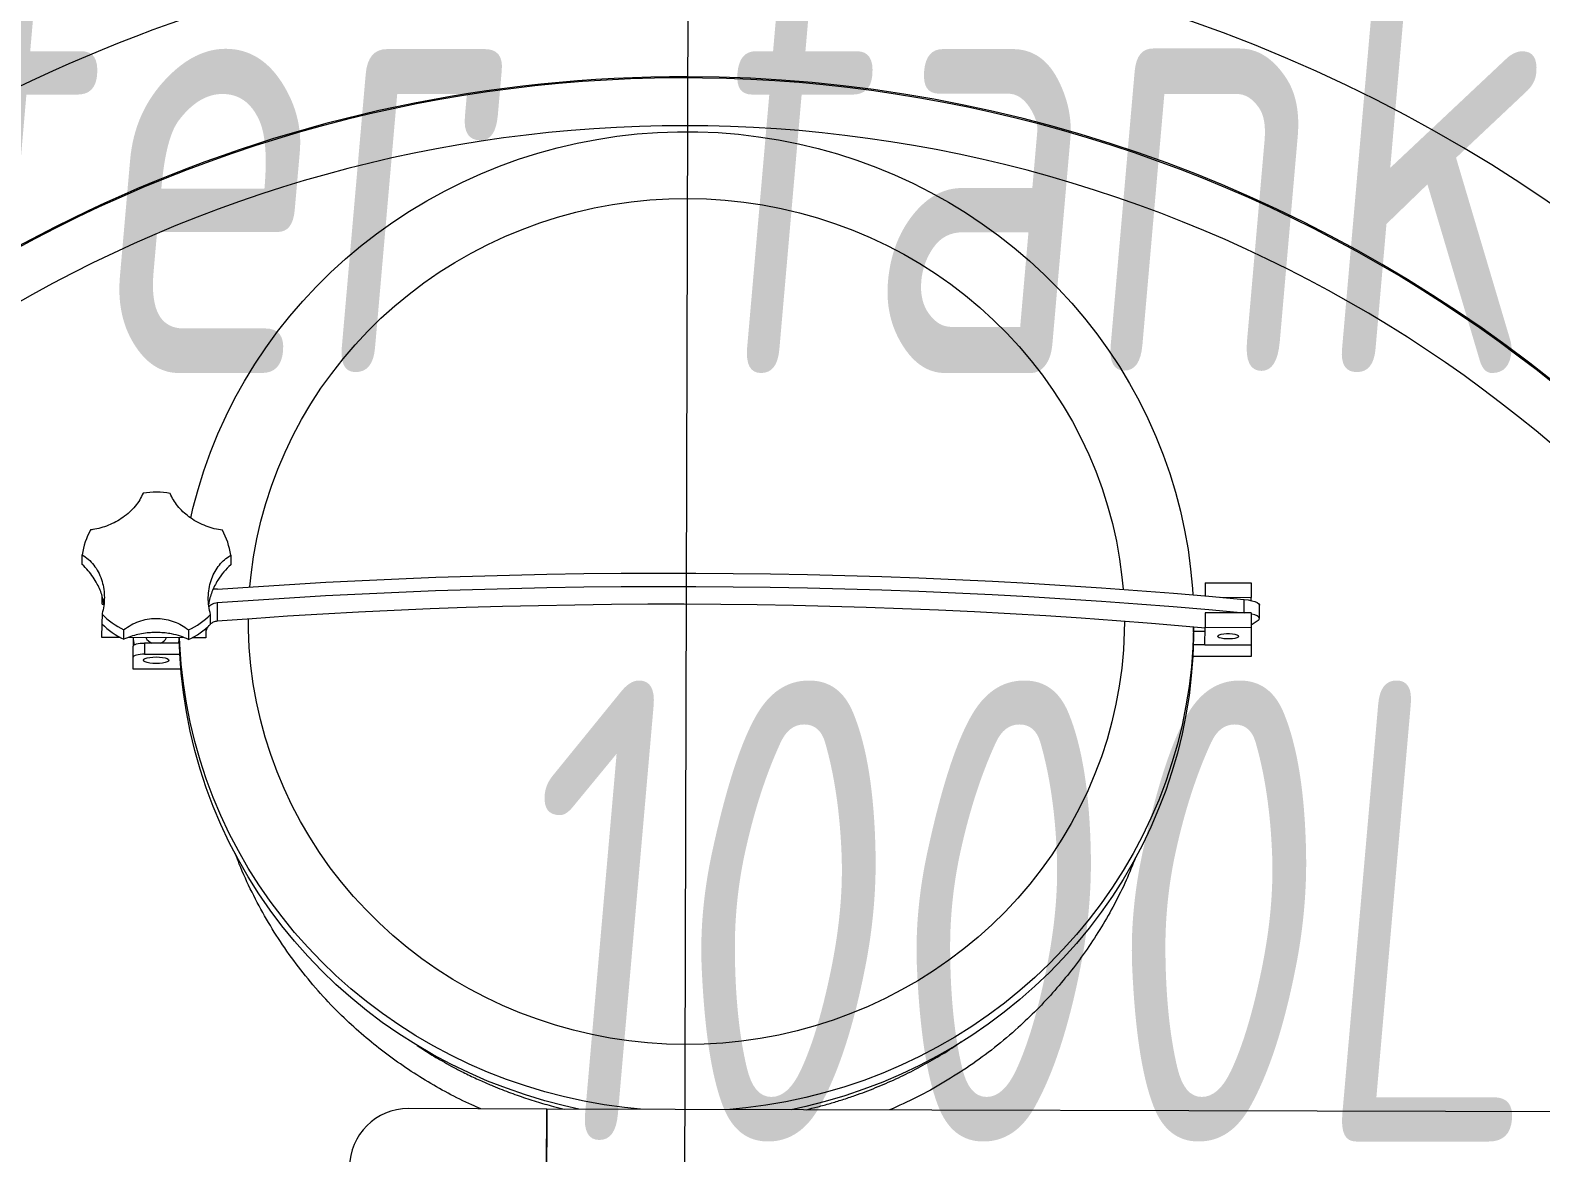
# Model space of a CAD drawing. Extents: x -681219 to -550379, y -242630 to -158199.
# Drawn here: x -639989 to -639334, y -221531 to -221044 of the extents above; entities that cross this region are included whole.
import ezdxf
from ezdxf.lldxf.tags import DXFTag

# ---------------------------------------------------------------- set-up
doc = ezdxf.new("R2010")
doc.units = 0
doc.header["$LTSCALE"] = 1000
doc.layers.get('0').update_dxf_attribs({"linetype": 'CONTINUOUS'})
doc.layers.add('buyer', color=6, linetype='CONTINUOUS', lineweight=0)
doc.layers.add('text1', color=7, linetype='CONTINUOUS', lineweight=0)
doc.styles.add('ISOCP', font='isocp.shx', dxfattribs={"bigfont": 'gbcbig.shx'})
tags = doc.linetypes.add('CENTER2', pattern=[28.575, 19.05, -3.175, 3.175, -3.175]).pattern_tags.tags
tags[10:11] = [DXFTag(74, 4), DXFTag(75, 0), DXFTag(340, '0'), DXFTag(46, 0.0), DXFTag(50, 0.0), DXFTag(44, 0.0), DXFTag(45, 0.0)]
tags[8:9] = [DXFTag(74, 4), DXFTag(75, 0), DXFTag(340, '0'), DXFTag(46, 0.0), DXFTag(50, 0.0), DXFTag(44, 0.0), DXFTag(45, 0.0)]
tags[6:7] = [DXFTag(74, 4), DXFTag(75, 0), DXFTag(340, '0'), DXFTag(46, 0.0), DXFTag(50, 0.0), DXFTag(44, 0.0), DXFTag(45, 0.0)]
tags[4:5] = [DXFTag(74, 4), DXFTag(75, 0), DXFTag(340, '0'), DXFTag(46, 0.0), DXFTag(50, 0.0), DXFTag(44, 0.0), DXFTag(45, 0.0)]

# ---------------------------------------------------------------- blocks, each defined once
blk = doc.blocks.new('Slurry tank 1000l-V')
at = {"color": 8, "linetype": 'CENTER2'}
blk.add_line((0, 722.96), (0, -768.58), dxfattribs=at)
for p, q in [((60, -155.5), (60, -104.5)), ((60, -130), (60, -155.5)), ((-460, -155.5), (60, -155.5)), ((-60.83, -159.07), (-52.32, -156.89)), ((-52.32, -156.89), (-46.06, -155.5)), ((-35.07, -157.39), (-26.35, -156.2)), ((-26.35, -156.2), (-19.4, -155.5)), ((19.4, -155.5), (26.35, -156.2)), ((26.35, -156.2), (35.07, -157.39)), ((46.06, -155.5), (52.32, -156.89)), ((52.32, -156.89), (60.83, -159.07)), ((60, -155.5), (120, -155.5)), ((-77.54, -164.43), (-69.24, -161.59)), ((-69.24, -161.59), (-60.83, -159.07)), ((-69.24, -165.47), (-60.83, -162.96)), ((-60.83, -162.96), (-52.32, -160.77)), ((-52.32, -160.77), (-43.73, -158.91)), ((-43.73, -158.91), (-35.07, -157.39)), ((35.07, -157.39), (43.73, -158.91)), ((43.73, -158.91), (52.32, -160.77)), ((52.32, -160.77), (60.83, -162.96)), ((60.83, -159.07), (69.24, -161.59)), ((60.83, -162.96), (69.24, -165.47)), ((69.24, -161.59), (77.54, -164.43)), ((-93.75, -171.05), (-85.71, -167.58)), ((-85.71, -167.58), (-77.54, -164.43)), ((-85.71, -171.46), (-77.54, -168.31)), ((-77.54, -168.31), (-69.24, -165.47)), ((69.24, -165.47), (77.54, -168.31)), ((77.54, -164.43), (85.71, -167.58)), ((77.54, -168.31), (85.71, -171.46)), ((85.71, -167.58), (93.75, -171.05)), ((-109.36, -178.91), (-101.64, -174.83)), ((-101.64, -174.83), (-93.75, -171.05)), ((-101.64, -178.71), (-93.75, -174.93)), ((-93.75, -174.93), (-85.71, -171.46)), ((85.71, -171.46), (93.75, -174.93)), ((93.75, -171.05), (101.64, -174.83)), ((93.75, -174.93), (101.64, -178.71)), ((101.64, -174.83), (109.36, -178.91)), ((-124.28, -187.94), (-116.91, -183.28)), ((-116.91, -183.28), (-109.36, -178.91)), ((-116.91, -187.16), (-109.36, -182.79)), ((-109.36, -182.79), (-101.64, -178.71)), ((101.64, -178.71), (109.36, -182.79)), ((109.36, -178.91), (116.91, -183.28)), ((109.36, -182.79), (116.91, -187.16)), ((116.91, -183.28), (124.28, -187.94)), ((-131.44, -192.89), (-124.28, -187.94)), ((-124.28, -191.83), (-116.91, -187.16)), ((-56.38, -191.91), (-48.52, -189.73)), ((-48.52, -189.73), (-40.57, -187.88)), ((-40.57, -187.88), (-32.55, -186.36)), ((-32.55, -186.36), (-24.46, -185.18)), ((-24.46, -185.18), (-16.33, -184.33)), ((-16.33, -184.33), (-8.17, -183.82)), ((-8.17, -183.82), (0, -183.65)), ((0, -183.65), (8.17, -183.82)), ((8.17, -183.82), (16.33, -184.33)), ((16.33, -184.33), (24.46, -185.18)), ((24.46, -185.18), (32.55, -186.36)), ((32.55, -186.36), (40.57, -187.88)), ((40.57, -187.88), (48.52, -189.73)), ((48.52, -189.73), (56.38, -191.91)), ((116.91, -187.16), (124.28, -191.83)), ((124.28, -187.94), (131.44, -192.89)), ((-138.39, -198.1), (-131.44, -192.89)), ((-131.44, -196.77), (-124.28, -191.83)), ((-71.76, -197.24), (-64.13, -194.42)), ((-64.13, -194.42), (-56.38, -191.91)), ((56.38, -191.91), (64.13, -194.42)), ((64.13, -194.42), (71.76, -197.24)), ((124.28, -191.83), (131.44, -196.77)), ((131.44, -192.89), (138.39, -198.1)), ((-145.13, -203.58), (-138.39, -198.1)), ((-145.13, -207.47), (-138.39, -201.99)), ((-138.39, -201.99), (-131.44, -196.77)), ((-86.62, -203.83), (-79.27, -200.38)), ((-79.27, -200.38), (-71.76, -197.24)), ((71.76, -197.24), (79.27, -200.38)), ((79.27, -200.38), (86.62, -203.83)), ((131.44, -196.77), (138.39, -201.99)), ((138.39, -198.1), (145.13, -203.58)), ((138.39, -201.99), (145.13, -207.47)), ((-157.88, -215.3), (-151.62, -209.32)), ((-151.62, -209.32), (-145.13, -203.58)), ((-151.62, -213.2), (-145.13, -207.47)), ((-100.84, -211.63), (-93.82, -207.58)), ((-93.82, -207.58), (-86.62, -203.83)), ((86.62, -203.83), (93.82, -207.58)), ((93.82, -207.58), (100.84, -211.63)), ((145.13, -203.58), (151.62, -209.32)), ((145.13, -207.47), (151.62, -213.2)), ((151.62, -209.32), (157.88, -215.3)), ((-163.88, -221.52), (-157.88, -215.3)), ((-157.88, -219.19), (-151.62, -213.2)), ((-114.31, -220.58), (-107.67, -215.96)), ((-107.67, -215.96), (-100.84, -211.63)), ((100.84, -211.63), (107.67, -215.96)), ((107.67, -215.96), (114.31, -220.58)), ((151.62, -213.2), (157.88, -219.19)), ((157.88, -215.3), (163.88, -221.52)), ((-169.63, -227.97), (-163.88, -221.52)), ((-163.88, -225.41), (-157.88, -219.19)), ((-120.73, -225.47), (-114.31, -220.58)), ((114.31, -220.58), (120.73, -225.47)), ((157.88, -219.19), (163.88, -225.41)), ((163.88, -221.52), (169.63, -227.97)), ((-175.09, -234.63), (-169.63, -227.97)), ((-169.63, -231.85), (-163.88, -225.41)), ((-126.93, -230.61), (-120.73, -225.47)), ((120.73, -225.47), (126.93, -230.61)), ((163.88, -225.41), (169.63, -231.85)), ((169.63, -227.97), (175.09, -234.63)), ((-180.28, -241.5), (-175.09, -234.63)), ((-175.09, -238.52), (-169.63, -231.85)), ((-132.9, -236.01), (-126.93, -230.61)), ((126.93, -230.61), (132.9, -236.01)), ((169.63, -231.85), (175.09, -238.52)), ((175.09, -234.63), (180.28, -241.5)), ((-185.18, -248.57), (-180.28, -241.5)), ((-180.28, -245.39), (-175.09, -238.52)), ((-144.08, -247.54), (-138.62, -241.66)), ((-138.62, -241.66), (-132.9, -236.01)), ((132.9, -236.01), (138.62, -241.66)), ((138.62, -241.66), (144.08, -247.54)), ((175.09, -238.52), (180.28, -245.39)), ((180.28, -241.5), (185.18, -248.57)), ((-189.79, -255.82), (-185.18, -248.57)), ((-185.18, -252.45), (-180.28, -245.39)), ((-149.27, -253.63), (-144.08, -247.54)), ((144.08, -247.54), (149.27, -253.63)), ((180.28, -245.39), (185.18, -252.45)), ((185.18, -248.57), (189.79, -255.82)), ((-189.79, -259.7), (-185.18, -252.45)), ((-154.19, -259.94), (-149.27, -253.63)), ((149.27, -253.63), (154.19, -259.94)), ((185.18, -252.45), (189.79, -259.7)), ((-194.09, -263.24), (-189.79, -255.82)), ((-194.09, -267.12), (-189.79, -259.7)), ((-158.83, -266.45), (-154.19, -259.94)), ((154.19, -259.94), (158.83, -266.45)), ((189.79, -255.82), (194.09, -263.24)), ((189.79, -259.7), (194.09, -267.12)), ((-198.08, -270.82), (-194.09, -263.24)), ((-198.08, -274.7), (-194.09, -267.12)), ((-163.17, -273.14), (-158.83, -266.45)), ((158.83, -266.45), (163.17, -273.14)), ((194.09, -263.24), (198.08, -270.82)), ((194.09, -267.12), (198.08, -274.7)), ((-201.75, -278.55), (-198.08, -270.82)), ((-201.75, -282.43), (-198.08, -274.7)), ((-167.2, -280.01), (-163.17, -273.14)), ((163.17, -273.14), (167.2, -280.01)), ((198.08, -270.82), (201.75, -278.55)), ((198.08, -274.7), (201.75, -282.43)), ((-205.1, -286.41), (-201.75, -278.55)), ((-170.93, -287.04), (-167.2, -280.01)), ((167.2, -280.01), (170.93, -287.04)), ((201.75, -278.55), (205.1, -286.41)), ((-208.12, -294.4), (-205.1, -286.41)), ((-205.1, -290.29), (-201.75, -282.43)), ((-174.34, -294.22), (-170.93, -287.04)), ((170.93, -287.04), (174.34, -294.22)), ((201.75, -282.43), (205.1, -290.29)), ((205.1, -286.41), (208.12, -294.4)), ((-210.8, -302.5), (-208.12, -294.4)), ((-208.12, -298.28), (-205.1, -290.29)), ((-177.43, -301.53), (-174.34, -294.22)), ((174.34, -294.22), (177.43, -301.53)), ((205.1, -290.29), (208.12, -298.28)), ((208.12, -294.4), (210.8, -302.5)), ((-210.8, -306.38), (-208.12, -298.28)), ((208.12, -298.28), (210.8, -306.38)), ((-213.15, -310.69), (-210.8, -302.5)), ((-213.15, -314.58), (-210.8, -306.38)), ((-180.19, -308.96), (-177.43, -301.53)), ((177.43, -301.53), (180.19, -308.96)), ((210.8, -302.5), (213.15, -310.69)), ((210.8, -306.38), (213.15, -314.58)), ((-215.16, -318.97), (-213.15, -310.69)), ((-182.61, -316.51), (-180.19, -308.96)), ((180.19, -308.96), (182.61, -316.51)), ((213.15, -310.69), (215.16, -318.97)), ((-216.83, -327.32), (-215.16, -318.97)), ((-215.16, -322.86), (-213.15, -314.58)), ((-184.7, -324.14), (-182.61, -316.51)), ((182.61, -316.51), (184.7, -324.14)), ((213.15, -314.58), (215.16, -322.86)), ((215.16, -318.97), (216.83, -327.32)), ((-218.14, -335.73), (-216.83, -327.32)), ((-216.83, -331.21), (-215.16, -322.86)), ((-186.45, -331.86), (-184.7, -324.14)), ((184.7, -324.14), (186.45, -331.86)), ((215.16, -322.86), (216.83, -331.21)), ((216.83, -327.32), (218.14, -335.73)), ((-218.14, -339.61), (-216.83, -331.21)), ((-187.85, -339.64), (-186.45, -331.86)), ((186.45, -331.86), (187.85, -339.64)), ((216.83, -331.21), (218.14, -339.61)), ((-219.11, -344.18), (-218.14, -335.73)), ((-219.11, -348.07), (-218.14, -339.61)), ((-188.9, -347.47), (-187.85, -339.64)), ((187.85, -339.64), (188.9, -347.47)), ((218.14, -335.73), (219.11, -344.18)), ((218.14, -339.61), (219.11, -348.07)), ((-219.72, -352.67), (-219.11, -344.18)), ((219.11, -344.18), (219.72, -352.67)), ((219.26, -345.87), (240, -345.87)), ((240, -345.87), (240, -351.05)), ((-245, -352.63), (-219.72, -352.63)), ((-245, -357.52), (-245, -352.63)), ((-219.99, -361.17), (-219.72, -352.67)), ((-219.72, -356.55), (-219.11, -348.07)), ((-189.6, -355.34), (-188.9, -347.47)), ((188.9, -347.47), (189.6, -355.34)), ((219.11, -348.07), (219.72, -356.55)), ((235, -352.34), (219.71, -352.34)), ((219.72, -352.67), (219.97, -359.56)), ((224.5, -349.75), (224.69, -349.38)), ((224.69, -350.12), (224.5, -349.75)), ((224.69, -349.38), (225.24, -349.04)), ((225.24, -350.46), (224.69, -350.12)), ((225.24, -349.04), (226.11, -348.75)), ((226.11, -350.76), (225.24, -350.46)), ((226.11, -348.75), (227.25, -348.52)), ((227.25, -350.98), (226.11, -350.76)), ((227.25, -348.52), (228.58, -348.38)), ((228.58, -351.13), (227.25, -350.98)), ((228.58, -348.38), (230, -348.33)), ((230, -351.18), (228.58, -351.13)), ((230, -348.33), (231.42, -348.38)), ((231.42, -351.13), (230, -351.18)), ((231.42, -348.38), (232.75, -348.52)), ((232.75, -350.98), (231.42, -351.13)), ((232.75, -348.52), (233.89, -348.75)), ((233.89, -350.76), (232.75, -350.98)), ((233.89, -348.75), (234.76, -349.04)), ((234.76, -350.46), (233.89, -350.76)), ((234.76, -349.04), (235.31, -349.38)), ((235.31, -350.12), (234.76, -350.46)), ((235, -352.34), (235.98, -352.32)), ((235, -357.17), (235, -352.34)), ((235.31, -349.38), (235.5, -349.75)), ((235.5, -349.75), (235.31, -350.12)), ((235.98, -352.32), (236.91, -352.24)), ((236.91, -352.24), (237.78, -352.12)), ((237.78, -352.12), (238.54, -351.96)), ((238.54, -351.96), (239.16, -351.77)), ((239.16, -351.77), (239.62, -351.54)), ((239.62, -351.54), (239.9, -351.3)), ((239.9, -351.3), (240, -351.05)), ((240, -351.05), (240, -355.88)), ((-245, -357.52), (-225, -357.52)), ((-245, -365.28), (-245, -357.52)), ((-237.95, -360.52), (-236.87, -360.34)), ((-236.87, -360.34), (-235.64, -360.25)), ((-235.64, -360.25), (-234.36, -360.25)), ((-234.36, -360.25), (-233.13, -360.34)), ((-233.13, -360.34), (-232.05, -360.52)), ((-225, -357.52), (-225, -365.28)), ((-219.93, -357.81), (-225, -357.81)), ((-219.99, -365.05), (-219.72, -356.55)), ((-189.96, -363.23), (-189.6, -355.34)), ((189.6, -355.34), (189.96, -363.23)), ((208.53, -359.56), (214.36, -359.56)), ((208.53, -363.51), (208.53, -359.56)), ((215.96, -362.96), (215.96, -358.77)), ((217.93, -359.56), (242.12, -359.56)), ((219.72, -356.55), (219.86, -359.56)), ((219.91, -357.17), (235, -357.17)), ((235.98, -357.15), (235, -357.17)), ((236.91, -357.07), (235.98, -357.15)), ((237.78, -356.95), (236.91, -357.07)), ((238.54, -356.79), (237.78, -356.95)), ((239.16, -356.59), (238.54, -356.79)), ((239.62, -356.37), (239.16, -356.59)), ((239.9, -356.13), (239.62, -356.37)), ((240, -355.88), (239.9, -356.13)), ((240, -359.56), (240, -355.88)), ((244.04, -358.77), (244.04, -362.96)), ((245.64, -359.56), (253.53, -359.56)), ((253.53, -359.56), (253.53, -365.43)), ((-247.97, -368.28), (-245, -366.21)), ((-225, -365.28), (-245, -365.28)), ((-245, -371.56), (-245, -365.28)), ((-239.5, -361.4), (-239.32, -361.07)), ((-239.32, -361.73), (-239.5, -361.4)), ((-239.32, -361.07), (-238.79, -360.77)), ((-238.79, -362.03), (-239.32, -361.73)), ((-238.79, -360.77), (-237.95, -360.52)), ((-237.95, -362.28), (-238.79, -362.03)), ((-236.87, -362.46), (-237.95, -362.28)), ((-235.64, -362.55), (-236.87, -362.46)), ((-234.36, -362.55), (-235.64, -362.55)), ((-233.13, -362.46), (-234.36, -362.55)), ((-232.05, -362.28), (-233.13, -362.46)), ((-232.05, -360.52), (-231.21, -360.77)), ((-231.21, -362.03), (-232.05, -362.28)), ((-231.21, -360.77), (-230.68, -361.07)), ((-230.68, -361.73), (-231.21, -362.03)), ((-230.68, -361.07), (-230.5, -361.4)), ((-230.5, -361.4), (-230.68, -361.73)), ((-220, -363.6), (-225, -363.6)), ((-225, -364.92), (-216.8, -365.63)), ((-225, -371.56), (-225, -365.28)), ((-220, -363.29), (-219.99, -361.17)), ((-220, -363.29), (-220, -365.36)), ((-219.99, -365.36), (-219.99, -365.05)), ((-216.8, -365.63), (-201.72, -366.87)), ((-201.72, -366.87), (-186.54, -368.02)), ((-190, -367.76), (-189.96, -363.23)), ((188.36, -367.88), (203.53, -366.73)), ((189.96, -363.23), (190, -367.76)), ((203.53, -374.83), (203.53, -366.73)), ((206.46, -365.44), (206.46, -369.63)), ((253.54, -369.63), (253.54, -365.44)), ((-248.59, -369.18), (-248.59, -374.97)), ((-248.47, -368.77), (-248.58, -369.28)), ((-248.58, -369.28), (-248.3, -369.79)), ((-247.97, -368.28), (-248.47, -368.77)), ((-248.3, -369.79), (-247.65, -370.27)), ((-247.65, -370.27), (-246.64, -370.71)), ((-246.64, -370.71), (-245.31, -371.09)), ((-245.31, -371.09), (-245, -371.16)), ((-245, -371.56), (-225, -371.56)), ((-242.49, -371.56), (-241.93, -371.62)), ((-241.93, -371.62), (-241.93, -377.41)), ((-226.63, -372.97), (-241.93, -371.62)), ((-211.21, -374.24), (-226.63, -372.97)), ((-186.54, -368.02), (-171.26, -369.07)), ((-171.26, -369.07), (-155.89, -370.04)), ((-155.89, -370.04), (-140.43, -370.91)), ((-140.43, -370.91), (-124.91, -371.7)), ((-124.91, -371.7), (-109.32, -372.39)), ((-109.32, -372.39), (-93.67, -372.99)), ((-93.67, -372.99), (-77.98, -373.49)), ((-77.98, -373.49), (-62.24, -373.91)), ((64.13, -373.86), (79.86, -373.44)), ((79.86, -373.44), (95.55, -372.92)), ((95.55, -372.92), (111.19, -372.31)), ((111.19, -372.31), (126.77, -371.61)), ((126.77, -371.61), (142.29, -370.81)), ((142.29, -370.81), (157.73, -369.93)), ((157.73, -369.93), (173.09, -368.95)), ((173.09, -368.95), (188.36, -367.88)), ((-248.58, -375.08), (-248.59, -374.97)), ((-248.3, -375.59), (-248.58, -375.08)), ((-247.65, -376.07), (-248.3, -375.59)), ((-246.64, -376.51), (-247.65, -376.07)), ((-245.31, -376.89), (-246.64, -376.51)), ((-243.72, -377.19), (-245.31, -376.89)), ((-245, -376.96), (-245, -378.32)), ((-231.79, -378.32), (-245, -378.32)), ((-245, -384.6), (-245, -378.32)), ((-241.93, -377.41), (-243.72, -377.19)), ((-226.63, -378.77), (-241.93, -377.41)), ((-211.21, -380.03), (-226.63, -378.77)), ((-225, -384.6), (-225, -378.91)), ((-219.46, -382.05), (-219.64, -379.35)), ((-195.68, -375.42), (-211.21, -374.24)), ((-195.68, -381.21), (-211.21, -380.03)), ((-180.06, -376.5), (-195.68, -375.42)), ((-164.34, -377.5), (-180.06, -376.5)), ((-148.55, -378.41), (-164.34, -377.5)), ((-132.68, -379.22), (-148.55, -378.41)), ((-116.74, -379.94), (-132.68, -379.22)), ((-100.75, -380.57), (-116.74, -379.94)), ((-62.24, -373.91), (-46.47, -374.23)), ((-46.47, -374.23), (-30.68, -374.46)), ((-30.68, -374.46), (-14.87, -374.59)), ((-14.87, -374.59), (0.95, -374.63)), ((0.95, -374.63), (16.76, -374.58)), ((16.76, -374.58), (32.57, -374.43)), ((32.57, -374.43), (48.36, -374.19)), ((48.36, -374.19), (64.13, -373.86)), ((124.8, -379.59), (108.83, -380.26)), ((140.7, -378.82), (124.8, -379.59)), ((156.54, -377.96), (140.7, -378.82)), ((172.29, -377.01), (156.54, -377.96)), ((187.96, -375.97), (172.29, -377.01)), ((203.53, -374.83), (187.96, -375.97)), ((253.53, -374.05), (252.77, -374.05)), ((253.53, -374.05), (253.53, -377.66)), ((-225, -384.6), (-245, -384.6)), ((-218.67, -390.52), (-219.46, -382.05)), ((-180.06, -382.3), (-195.68, -381.21)), ((-188.9, -386.88), (-189.41, -381.66)), ((-164.34, -383.3), (-180.06, -382.3)), ((-148.55, -384.2), (-164.34, -383.3)), ((-132.68, -385.02), (-148.55, -384.2)), ((-116.74, -385.74), (-132.68, -385.02)), ((-100.75, -386.37), (-116.74, -385.74)), ((-84.7, -381.11), (-100.75, -380.57)), ((-84.7, -386.9), (-100.75, -386.37)), ((-68.62, -381.55), (-84.7, -381.11)), ((-52.49, -381.9), (-68.62, -381.55)), ((-36.35, -382.16), (-52.49, -381.9)), ((-20.18, -382.32), (-36.35, -382.16)), ((-4, -382.39), (-20.18, -382.32)), ((12.17, -382.37), (-4, -382.39)), ((28.35, -382.25), (12.17, -382.37)), ((44.5, -382.04), (28.35, -382.25)), ((60.64, -381.74), (44.5, -382.04)), ((76.75, -381.34), (60.64, -381.74)), ((92.81, -380.85), (76.75, -381.34)), ((92.81, -386.64), (76.75, -387.13)), ((108.83, -380.26), (92.81, -380.85)), ((108.83, -386.06), (92.81, -386.64)), ((124.8, -385.38), (108.83, -386.06)), ((140.7, -384.62), (124.8, -385.38)), ((156.54, -383.76), (140.7, -384.62)), ((172.29, -382.8), (156.54, -383.76)), ((187.96, -381.76), (172.29, -382.8)), ((203.53, -380.63), (187.96, -381.76)), ((189.41, -381.66), (188.9, -386.88)), ((-217.53, -398.95), (-218.67, -390.52)), ((-187.85, -394.72), (-188.9, -386.88)), ((-68.62, -387.35), (-84.7, -386.9)), ((-52.49, -387.7), (-68.62, -387.35)), ((-36.35, -387.95), (-52.49, -387.7)), ((-20.18, -388.12), (-36.35, -387.95)), ((-4, -388.19), (-20.18, -388.12)), ((12.17, -388.16), (-4, -388.19)), ((28.35, -388.05), (12.17, -388.16)), ((44.5, -387.84), (28.35, -388.05)), ((60.64, -387.53), (44.5, -387.84)), ((76.75, -387.13), (60.64, -387.53)), ((188.9, -386.88), (187.85, -394.72)), ((197.78, -395.42), (197.78, -391.23)), ((262.22, -391.23), (262.22, -395.42)), ((-216.04, -407.33), (-217.53, -398.95)), ((-186.45, -402.5), (-187.85, -394.72)), ((187.85, -394.72), (186.45, -402.5)), ((-184.7, -410.21), (-186.45, -402.5)), ((186.45, -402.5), (184.7, -410.21)), ((-214.2, -415.65), (-216.04, -407.33)), ((-182.61, -417.85), (-184.7, -410.21)), ((184.7, -410.21), (182.61, -417.85)), ((215.18, -411.41), (214.2, -415.65)), ((-212.02, -423.89), (-214.2, -415.65)), ((-180.19, -425.39), (-182.61, -417.85)), ((182.61, -417.85), (180.19, -425.39)), ((214.2, -415.65), (212.02, -423.89)), ((-209.5, -432.03), (-212.02, -423.89)), ((-177.43, -432.82), (-180.19, -425.39)), ((180.19, -425.39), (177.43, -432.82)), ((212.02, -423.89), (209.5, -432.03)), ((-206.65, -440.08), (-209.5, -432.03)), ((209.5, -432.03), (206.65, -440.08)), ((-174.34, -440.14), (-177.43, -432.82)), ((177.43, -432.82), (174.34, -440.14)), ((-203.46, -448.01), (-206.65, -440.08)), ((-170.93, -447.31), (-174.34, -440.14)), ((174.34, -440.14), (170.93, -447.31)), ((206.65, -440.08), (203.46, -448.01)), ((-199.95, -455.8), (-203.46, -448.01)), ((-167.2, -454.34), (-170.93, -447.31)), ((170.93, -447.31), (167.2, -454.34)), ((203.46, -448.01), (199.95, -455.8)), ((-196.12, -463.46), (-199.95, -455.8)), ((-163.17, -461.21), (-167.2, -454.34)), ((167.2, -454.34), (163.17, -461.21)), ((199.95, -455.8), (196.12, -463.46)), ((-191.98, -470.96), (-196.12, -463.46)), ((-158.83, -467.9), (-163.17, -461.21)), ((163.17, -461.21), (158.83, -467.9)), ((196.12, -463.46), (191.98, -470.96)), ((-187.52, -478.3), (-191.98, -470.96)), ((-154.19, -474.41), (-158.83, -467.9)), ((158.83, -467.9), (154.19, -474.41)), ((191.98, -470.96), (187.52, -478.3)), ((-182.77, -485.46), (-187.52, -478.3)), ((-149.27, -480.72), (-154.19, -474.41)), ((154.19, -474.41), (149.27, -480.72)), ((187.52, -478.3), (182.77, -485.46)), ((-144.08, -486.82), (-149.27, -480.72)), ((149.27, -480.72), (144.08, -486.82)), ((-177.72, -492.43), (-182.77, -485.46)), ((-138.62, -492.69), (-144.08, -486.82)), ((144.08, -486.82), (138.62, -492.69)), ((182.77, -485.46), (177.72, -492.43)), ((-172.39, -499.19), (-177.72, -492.43)), ((-132.9, -498.34), (-138.62, -492.69)), ((138.62, -492.69), (132.9, -498.34)), ((177.72, -492.43), (172.39, -499.19)), ((-166.79, -505.75), (-172.39, -499.19)), ((-126.93, -503.74), (-132.9, -498.34)), ((-120.73, -508.89), (-126.93, -503.74)), ((126.93, -503.74), (120.73, -508.89)), ((132.9, -498.34), (126.93, -503.74)), ((172.39, -499.19), (166.79, -505.75)), ((-160.91, -512.09), (-166.79, -505.75)), ((-114.31, -513.77), (-120.73, -508.89)), ((120.73, -508.89), (114.31, -513.77)), ((166.79, -505.75), (160.91, -512.09)), ((-154.78, -518.19), (-160.91, -512.09)), ((-107.67, -518.39), (-114.31, -513.77)), ((114.31, -513.77), (107.67, -518.39)), ((160.91, -512.09), (154.78, -518.19)), ((-148.4, -524.05), (-154.78, -518.19)), ((-141.79, -529.66), (-148.4, -524.05)), ((-100.84, -522.72), (-107.67, -518.39)), ((-93.82, -526.77), (-100.84, -522.72)), ((100.84, -522.72), (93.82, -526.77)), ((107.67, -518.39), (100.84, -522.72)), ((148.4, -524.05), (141.79, -529.66)), ((154.78, -518.19), (148.4, -524.05)), ((-134.94, -535.01), (-141.79, -529.66)), ((-86.62, -530.52), (-93.82, -526.77)), ((-79.27, -533.97), (-86.62, -530.52)), ((86.62, -530.52), (79.27, -533.97)), ((93.82, -526.77), (86.62, -530.52)), ((141.79, -529.66), (134.94, -535.01)), ((-127.88, -540.09), (-134.94, -535.01)), ((-71.76, -537.11), (-79.27, -533.97)), ((-64.13, -539.93), (-71.76, -537.11)), ((71.76, -537.11), (64.13, -539.93)), ((79.27, -533.97), (71.76, -537.11)), ((134.94, -535.01), (127.88, -540.09)), ((-120.62, -544.89), (-127.88, -540.09)), ((-56.38, -542.44), (-64.13, -539.93)), ((-48.52, -544.62), (-56.38, -542.44)), ((56.38, -542.44), (48.52, -544.62)), ((64.13, -539.93), (56.38, -542.44)), ((127.88, -540.09), (120.62, -544.89)), ((-113.16, -549.41), (-120.62, -544.89)), ((-105.52, -553.64), (-113.16, -549.41)), ((-40.57, -546.47), (-48.52, -544.62)), ((-32.55, -547.99), (-40.57, -546.47)), ((-24.46, -549.17), (-32.55, -547.99)), ((-16.33, -550.02), (-24.46, -549.17)), ((-8.17, -550.53), (-16.33, -550.02)), ((16.33, -550.02), (8.17, -550.53)), ((24.46, -549.17), (16.33, -550.02)), ((32.55, -547.99), (24.46, -549.17)), ((40.57, -546.47), (32.55, -547.99)), ((48.52, -544.62), (40.57, -546.47)), ((113.16, -549.41), (105.52, -553.64)), ((120.62, -544.89), (113.16, -549.41)), ((-97.71, -557.57), (-105.52, -553.64)), ((0, -550.7), (-8.17, -550.53)), ((8.17, -550.53), (0, -550.7)), ((105.52, -553.64), (97.71, -557.57)), ((-89.75, -561.19), (-97.71, -557.57)), ((-81.64, -564.51), (-89.75, -561.19)), ((89.75, -561.19), (81.64, -564.51)), ((97.71, -557.57), (89.75, -561.19)), ((-73.4, -567.5), (-81.64, -564.51)), ((-65.05, -570.18), (-73.4, -567.5)), ((73.4, -567.5), (65.05, -570.18)), ((81.64, -564.51), (73.4, -567.5)), ((-56.59, -572.53), (-65.05, -570.18)), ((-48.03, -574.55), (-56.59, -572.53)), ((-39.41, -576.24), (-48.03, -574.55)), ((-30.71, -577.6), (-39.41, -576.24)), ((39.41, -576.24), (30.71, -577.6)), ((48.03, -574.55), (39.41, -576.24)), ((56.59, -572.53), (48.03, -574.55)), ((65.05, -570.18), (56.59, -572.53)), ((-21.97, -578.62), (-30.71, -577.6)), ((-13.2, -579.3), (-21.97, -578.62)), ((-4.4, -579.64), (-13.2, -579.3)), ((4.4, -579.64), (-4.4, -579.64)), ((13.2, -579.3), (4.4, -579.64)), ((21.97, -578.62), (13.2, -579.3)), ((30.71, -577.6), (21.97, -578.62))]:
    blk.add_line(p, q)
for centre, radius, start, end in [((0, 0), 665, 323.2686, 173.20578), ((0, 0), 603.52, 327.38732, 171.96102), ((0, 0), 603, 327.46427, 90), ((0, 0), 582.25, 330.881, 90), ((120, -130), 25.5, 270, 90), ((0, 0), 665, 189.40986, 270), ((0, 0), 603.52, 190.55964, 270), ((0, 0), 603, 190.56881, 318.04763), ((0, 0), 582.25, 190.71521, 315.97991), ((229.57, -388.26), 32.48, 114.76413, 135.35717), ((230, -359.41), 10, 167.04746, 180.86652), ((229.89, -361.77), 4.92, 110.86485, 153.35475), ((230.11, -361.77), 4.92, 26.64525, 69.13515), ((230, -359.41), 10, 359.13348, 17.42189), ((230.43, -388.26), 32.48, 44.64283, 65.23587), ((229.57, -392.45), 32.48, 114.76413, 135.35717), ((230.43, -392.45), 32.48, 44.64283, 65.23587), ((228.15, -391.21), 30.65, 187.88858, 209.29541), ((231.85, -391.21), 30.65, 330.70459, 352.11142), ((0, 0), 603.52, 270, 318.06487), ((230, -389.04), 33.62, 259.94, 280.06), ((0, 0), 665, 270, 313.57371)]:
    blk.add_arc(centre, radius, start, end)
for points, knots in [([(-195.16, -265.31), (-193.84, -262), (-191.1, -255.11), (-186.12, -245.08), (-180.5, -235.1), (-174.3, -225.5), (-167.56, -216.27), (-160.3, -207.46), (-152.6, -199.16), (-143.92, -190.8), (-134.25, -182.59), (-123.51, -174.64), (-112.27, -167.43), (-100.73, -160.97), (-92.7, -157.3), (-88.76, -155.5)], [0, 0, 0, 0, 0.068254, 0.141742, 0.214051, 0.287564, 0.360602, 0.432957, 0.506132, 0.57743, 0.663582, 0.748663, 0.832617, 0.918003, 1, 1, 1, 1]), ([(-52.47, -155.5), (-54.18, -155.92), (-57.71, -156.79), (-62.95, -158.26), (-68.3, -159.91), (-74.88, -162.13), (-82.66, -165.09), (-91.44, -168.92), (-100.01, -173.15), (-108.45, -177.88), (-114.97, -181.87), (-118.62, -184.44), (-119.55, -185.1)], [0, 0, 0, 0, 0.070825, 0.146266, 0.219522, 0.297005, 0.42735, 0.557243, 0.686991, 0.816894, 0.952964, 1, 1, 1, 1]), ([(116.29, -182.92), (114.12, -181.49), (110.57, -179.16), (105.6, -176.28), (101.36, -173.93), (97.56, -171.96), (93.18, -169.79), (88.64, -167.69), (83.72, -165.59), (78.28, -163.41), (72.04, -161.13), (64.6, -158.73), (58.05, -156.85), (53.94, -155.88), (52.34, -155.5)], [0, 0, 0, 0, 0.112291, 0.18339, 0.24834, 0.321238, 0.367789, 0.458731, 0.536301, 0.597315, 0.70994, 0.820619, 0.930532, 1, 1, 1, 1]), ([(88.61, -155.5), (89.91, -156.05), (94.77, -158.09), (102.84, -162.19), (112.82, -167.79), (122.47, -173.98), (131.75, -180.69), (140.68, -187.97), (149.58, -196.11), (158.41, -205.27), (167.01, -215.49), (174.87, -226.26), (181.98, -237.5), (188.24, -249.2), (192.7, -258.66), (194.77, -264.32), (195.3, -265.77)], [0, 0, 0, 0, 0.026645, 0.099216, 0.171025, 0.243553, 0.316824, 0.388935, 0.462789, 0.546607, 0.631609, 0.717568, 0.800905, 0.885321, 0.970503, 1, 1, 1, 1]), ([(215.96, -358.77), (217.1, -359.27), (219.36, -360.27), (222.85, -361.13), (226.09, -361.6), (228.95, -361.79), (231.84, -361.75), (234.89, -361.49), (237.97, -360.94), (241.14, -360.07), (243.03, -359.22), (244.04, -358.77)], [0, 0, 0, 0, 0.14196, 0.28362, 0.375132, 0.466551, 0.558358, 0.650221, 0.761908, 0.873773, 1, 1, 1, 1]), ([(203.53, -366.73), (204.13, -366.63), (205.18, -366.47), (206.05, -365.82), (206.44, -365.53)], [0, 0, 0, 0, 0.561635, 1, 1, 1, 1]), ([(207.1, -364.91), (207.38, -364.6), (208.05, -363.86), (208.47, -362.61), (208.52, -361.78), (208.53, -361.49)], [0, 0, 0, 0, 0.329168, 0.772411, 1, 1, 1, 1]), ([(244.04, -362.96), (243.03, -363.67), (241.01, -365.1), (237.57, -366.65), (233.91, -367.63), (230.18, -367.98), (226.53, -367.69), (223.05, -366.85), (219.77, -365.48), (217.45, -364.08), (216.25, -363.17), (215.96, -362.96)], [0, 0, 0, 0, 0.123849, 0.24763, 0.371931, 0.496199, 0.61361, 0.731045, 0.847719, 0.964444, 1, 1, 1, 1]), ([(206.46, -369.63), (206.74, -370.84), (207.31, -373.28), (207.53, -377.06), (207.24, -380.85), (206.38, -384.4), (205.01, -387.66), (203.24, -390.5), (201.07, -392.96), (199.19, -394.51), (198.05, -395.25), (197.78, -395.42)], [0, 0, 0, 0, 0.122204, 0.247628, 0.369934, 0.496202, 0.611919, 0.73105, 0.846304, 0.964446, 1, 1, 1, 1]), ([(207.14, -372.99), (206.89, -373.27), (206.24, -373.98), (204.95, -374.61), (203.97, -374.77), (203.53, -374.83)], [0, 0, 0, 0, 0.268202, 0.677128, 1, 1, 1, 1]), ([(262.22, -395.42), (261.32, -394.8), (259.5, -393.54), (257.16, -391.03), (255.19, -388.07), (253.76, -384.8), (252.85, -381.31), (252.48, -377.78), (252.62, -374.19), (253.06, -371.48), (253.45, -369.98), (253.54, -369.63)], [0, 0, 0, 0, 0.122204, 0.247628, 0.369934, 0.496202, 0.611919, 0.73105, 0.846304, 0.964446, 1, 1, 1, 1]), ([(197.78, -391.23), (198.78, -390.24), (200.81, -388.23), (203.09, -385.05), (204.77, -382.06), (205.93, -379.44), (206.75, -376.78), (207.19, -374.98), (207.25, -374.12), (207.25, -374.09)], [0, 0, 0, 0, 0.213841, 0.434133, 0.572338, 0.714163, 0.852534, 0.995338, 1, 1, 1, 1]), ([(252.75, -373.86), (252.78, -374.19), (252.89, -375.36), (253.42, -377.46), (254.35, -380.13), (255.67, -382.92), (257.4, -385.76), (259.59, -388.65), (261.31, -390.34), (262.22, -391.23)], [0, 0, 0, 0, 0.054127, 0.194096, 0.330656, 0.471592, 0.638081, 0.809313, 1, 1, 1, 1]), ([(203.53, -380.63), (204.14, -380.59), (204.75, -380.55), (205.26, -380.8), (205.27, -380.8)], [0, 0, 0, 0, 0.98474, 1, 1, 1, 1]), ([(201.41, -406.21), (202.58, -406.4), (204.95, -406.79), (208.51, -407.91), (212, -409.46), (215.18, -411.38), (218.01, -413.61), (220.38, -416.03), (222.34, -418.64), (223.49, -420.69), (224.01, -421.87), (224.13, -422.15)], [0, 0, 0, 0, 0.122204, 0.247628, 0.369934, 0.496202, 0.611919, 0.73105, 0.846304, 0.964446, 1, 1, 1, 1]), ([(235.87, -422.15), (236.32, -421.21), (237.21, -419.3), (239.19, -416.54), (241.64, -413.92), (244.46, -411.63), (247.58, -409.69), (250.82, -408.17), (254.19, -407.04), (256.79, -406.46), (258.25, -406.26), (258.59, -406.21)], [0, 0, 0, 0, 0.122204, 0.247628, 0.369934, 0.496202, 0.611919, 0.73105, 0.846304, 0.964446, 1, 1, 1, 1])]:
    blk.add_open_spline(points, degree=3, knots=knots)

msp = doc.modelspace()

# ---------------------------------------------------------------- block references
at = {"layer": 'buyer', "color": 2, "rotation": 179.8417996558656}
msp.add_blockref('Slurry tank 1000l-V', (-639705.6996, -221667.5386), dxfattribs=at)

# ---------------------------------------------------------------- texts
at = {"layer": 'text1', "ltscale": 20, "insert": (-639337.623, -220992.5626), "char_height": 200, "attachment_point": 3, "style": 'ISOCP'}
msp.add_mtext_dynamic_manual_height_columns('{\\Fgbenor,-gbcbig|c134;\\Q5;\\W0.8;\\C6;Water tank \\P1000L}', width=16722.717465, gutter_width=355537.5, heights=[0], dxfattribs=at)

doc.saveas('drawing.dxf')
